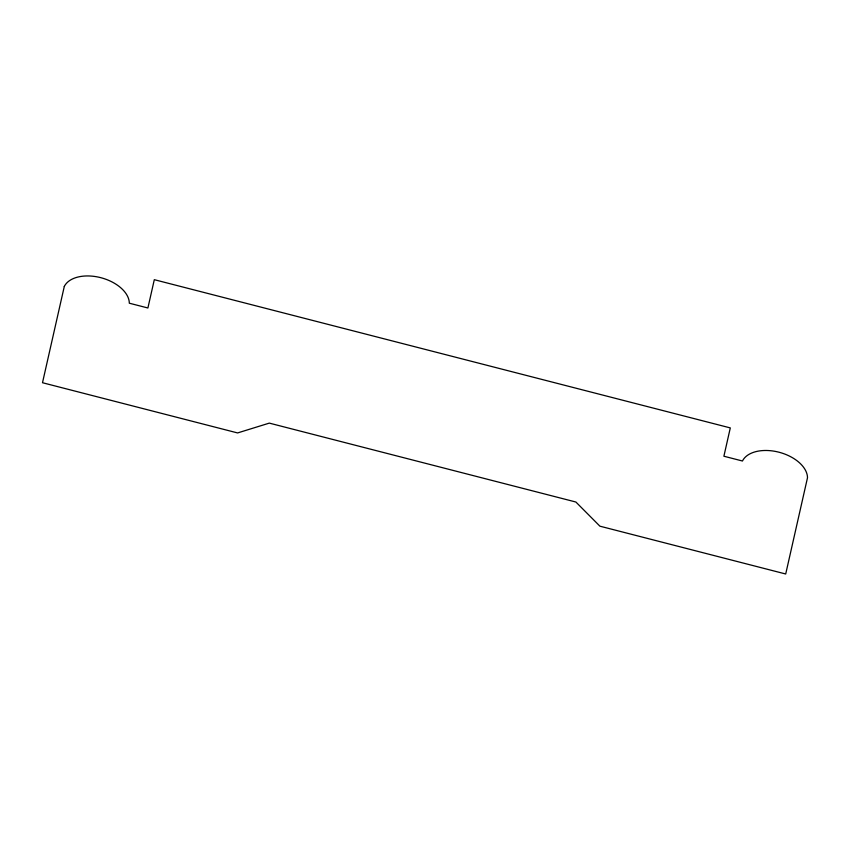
<?xml version="1.0" encoding="UTF-8"?>
<svg xmlns="http://www.w3.org/2000/svg" width="850" height="850" viewBox="0 0 850 850"><rect width="100%" height="100%" fill="white"/><g stroke="black" fill="none" stroke-linecap="round" stroke-linejoin="round"><path stroke-width="1.27" d="M64.292 286.471L42.5 382.723L237.596 432.937L269.312 423.119L575.886 502.021L599.909 526.182L785.708 573.994L807.5 477.743A33.926 20.506 15.4 0 0 778.876 452.189A33.926 20.506 15.4 0 0 742.464 461.008L723.892 456.227L730.299 427.911L154.307 279.682L147.9 307.987L129.317 303.206A33.926 20.506 15.4 0 0 100.693 277.652A33.926 20.506 15.4 0 0 64.292 286.471"/></g></svg>
